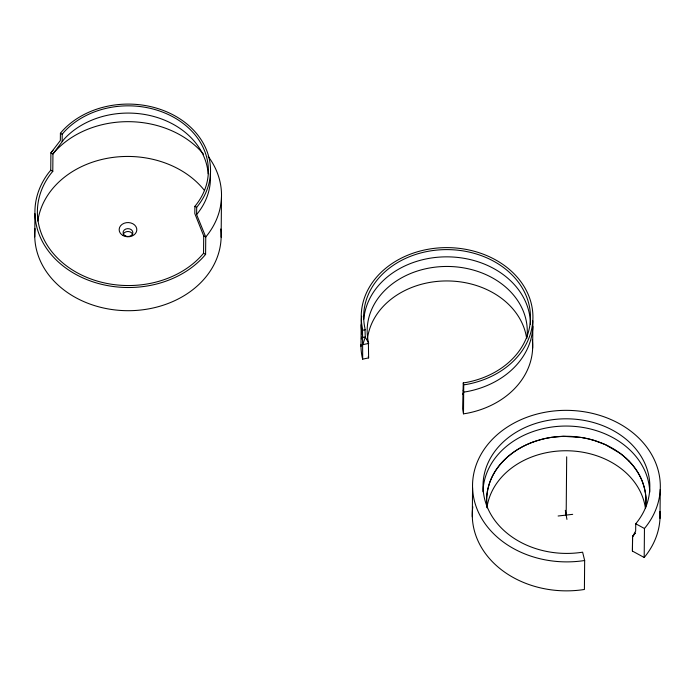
<?xml version="1.0" encoding="UTF-8"?>
<svg xmlns="http://www.w3.org/2000/svg" width="695" height="695" viewBox="0 0 695 695"><rect width="100%" height="100%" fill="white"/><g stroke="black" fill="none" stroke-linecap="round" stroke-linejoin="round"><path stroke-width="1.04" d="M487.126 507.863C484.867 492.52 489.949 476.561 499.914 464.799M34.75 236.847L34.95 213.669M50.752 170.249L50.9 152.865L60.343 140.529L60.413 133.284L62.272 131.042A82.027 66.19 0.5 0 1 175.531 116.187A82.027 66.19 0.5 0 1 196.676 207.319L196.615 214.564L205.755 236.995L205.598 254.379A93.217 75.216 0.5 0 1 77.875 275.489A93.217 75.216 0.5 0 1 48.633 172.786L50.752 170.249L52.785 171.352L50.726 173.828A90.758 73.244 0.5 0 0 79.195 273.83A90.758 73.244 0.5 0 0 203.557 253.275L205.598 254.379M52.785 171.352L52.942 153.969L63.949 139.321A79.873 64.453 0.5 0 1 150.832 115.726A79.873 64.453 0.5 0 1 208.161 173.724M62.142 141.502L62.202 134.257L64.018 132.076A79.873 64.453 0.5 0 1 174.297 117.611A79.873 64.453 0.5 0 1 194.878 206.346L194.817 213.591L203.713 235.892L203.557 253.275M221.14 237.169L221.488 196.607M360.983 346.44L361.174 324.704M526.801 338.439A80.064 64.609 0.5 0 0 444.652 266.48A80.064 64.609 0.5 0 0 368.385 342.079L368.619 357.899L362.686 359.15L362.538 328.718A85.859 69.283 0.5 0 1 430.413 248.888A85.859 69.283 0.5 0 1 530.945 302.325A85.859 69.283 0.5 0 1 467.17 384.326L463.739 384.865L463.487 413.838L466.918 413.299A85.859 69.283 0.5 0 0 532.309 339.681M463.487 413.838L462.635 408.929L463.261 382.928L466.597 382.398A83.4 67.302 0.5 0 0 528.548 302.742A83.4 67.302 0.5 0 0 430.891 250.834A83.4 67.302 0.5 0 0 364.953 328.379L365.266 337.006L362.807 344.668L368.75 343.408L365.266 337.006L362.877 337.423L362.477 335.954A85.859 69.283 0.5 0 1 361.687 316.242M472.305 516.715L472.557 487.742M532.648 348.152L532.839 326.424M566.173 515.091L566.686 456.815M659.946 511.477A93.903 75.772 0.5 0 1 644.196 557.486L632.424 551.083L632.598 536.627L635.664 531.015L635.734 523.769A83.4 67.302 0.5 0 0 593.313 422.482A83.4 67.302 0.5 0 0 483.207 481.4A83.4 67.302 0.5 0 0 582.619 552.186L584.66 560.5L584.408 589.473A93.903 75.772 0.5 0 1 472.8 506.811M632.424 551.083L632.546 536.592L635.169 533.161L632.546 536.592M644.196 557.486L644.456 528.504A93.903 75.772 0.5 0 0 596.692 414.481A93.903 75.772 0.5 0 0 472.739 480.801A93.903 75.772 0.5 0 0 584.66 560.5M659.998 518.418L660.25 489.445M486.648 498.02L486.639 502.824M486.648 497.69L487.091 493.224M487.212 492.399L488.055 488.09M488.264 487.282L489.567 482.921M489.688 482.625C492.564 474.503 497.394 467.075 503.397 460.915M462.757 394.447L463.678 392.11L463.2 390.164M53.02 150.32L50.9 152.865L52.942 153.969L55.001 151.493A90.758 73.244 0.5 0 1 203.548 154.194M500.053 464.607C508.714 454.382 520.216 446.711 532.778 442.142M504.014 460.281L507.541 456.963M508.219 456.38L512.18 453.201M512.441 453.018C530.424 439.892 553.524 434.592 575.538 436.738M533.065 442.029L538.26 440.309M539.155 440.039L544.359 438.701M545.271 438.502L550.753 437.459M362.938 330.177L365.327 329.76M463.678 392.11L467.109 391.572A85.859 69.283 0.5 0 0 532.752 320.769M551.039 437.416L563.245 436.304L581.394 437.494M558.12 516.003L572.689 514.343M575.747 436.747C589.768 438.25 603.668 442.515 615.57 450.178M582.297 437.633L587.64 438.693M588.517 438.901L593.904 440.335M594.138 440.404L605.319 444.618L620.07 453.288M60.413 133.284L62.202 134.257M194.878 206.346L196.676 207.319M203.713 235.892L205.755 236.995A93.217 75.216 0.5 0 0 208.205 156.427M635.734 523.769L644.456 528.504M615.718 450.264C626.412 457.223 635.769 466.762 641.051 478.49M620.739 453.783L624.631 456.936M625.231 457.475L628.958 461.011M629.062 461.124C635.091 467.353 639.999 474.833 642.892 483.025M641.12 478.62C645.281 487.907 647.01 498.367 645.464 508.462L645.985 497.533L645.49 493.485M643.136 483.72L644.421 488.055M368.254 356.57L368.619 357.899M362.686 359.15L362.286 357.69A85.859 69.283 0.5 0 1 360.983 344.555M463.261 382.928L463.739 384.865M644.586 488.767L645.481 493.337M565.322 510.347L566.946 519.4M487.013 507.228A79.725 64.331 0.5 0 1 566.251 450.751A79.725 64.331 0.5 0 1 645.351 507.828M482.982 491.721A83.4 67.302 0.5 0 1 566.347 426.052A83.4 67.302 0.5 0 1 649.747 492.208M210.316 173.62A82.027 66.19 0.5 0 1 196.615 214.564M220.775 228.994A93.217 75.216 0.5 0 1 128.089 310.7A93.217 75.216 0.5 0 1 35.08 228.672M123.293 234.189A4.908 3.961 0.5 0 1 128.262 231.531A4.908 3.961 0.5 0 1 132.754 234.719M37.817 221.079A90.758 73.244 0.5 0 1 107.656 158.243A90.758 73.244 0.5 0 1 204.599 190.638M367.334 339.759A80.064 64.609 0.5 0 1 445.174 280.954A80.064 64.609 0.5 0 1 526.445 337.153M361.374 338.917A85.859 69.283 0.5 0 1 361.635 337.04M363.824 319.205A83.4 67.302 0.5 0 1 450.004 256.898A83.4 67.302 0.5 0 1 530.424 324.522M123.076 235.588A8.835 7.124 0.5 0 0 136.802 230.184A8.835 7.124 0.5 0 0 124.092 223.277A8.835 7.124 0.5 0 0 123.076 235.588M125.239 235.857A4.908 3.961 0.5 0 0 132.858 232.86A4.908 3.961 0.5 0 0 125.804 229.02A4.908 3.961 0.5 0 0 125.239 235.857"/></g></svg>
